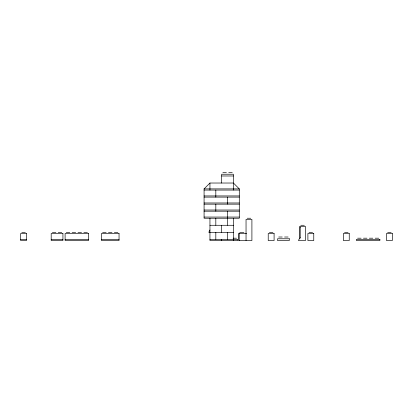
<?xml version="1.0" encoding="UTF-8"?>
<svg xmlns="http://www.w3.org/2000/svg" width="413" height="413" viewBox="0 0 413 413"><rect width="100%" height="100%" fill="white"/><g stroke="black" fill="none" stroke-linecap="round" stroke-linejoin="round"><path stroke-width="0.62" d="M209.949 229.974L208.777 232.323L233.422 232.323M204.079 188.896L209.949 183.026L233.422 183.026L239.292 188.896L239.292 218.24L204.079 218.24L204.079 188.896L239.292 188.896M222.86 172.464L226.381 172.464M228.73 172.464L232.251 172.464M221.683 175.984L233.422 175.984M204.079 190.068L239.292 190.068M204.079 195.938L239.292 195.938M204.079 197.109L239.292 197.109M204.079 202.979L239.292 202.979M204.079 204.151L239.292 204.151M204.079 210.021L239.292 210.021M204.079 211.193L239.292 211.193M204.079 217.062L239.292 217.062M247.217 218.24L250.737 218.24M209.949 225.281L233.422 225.281M300.793 225.281L304.314 225.281M300.205 227.625L299.616 227.625L299.616 237.604L300.205 237.604M21.822 232.323L25.343 232.323M52.368 232.323L55.889 232.323M58.233 232.323L61.754 232.323M66.271 232.323L69.792 232.323M72.141 232.323L75.662 232.323M78.011 232.323L81.531 232.323M83.875 232.323L87.396 232.323M102.615 232.323L106.136 232.323M108.485 232.323L112.006 232.323M114.349 232.323L117.875 232.323M239.741 232.323L243.907 232.323M269.4 232.323L272.921 232.323M309.069 232.323L312.589 232.323M344.545 232.323L348.066 232.323M387.657 232.323L391.178 232.323M246.623 233.495L238.564 233.495L238.564 240.536L251.909 240.536L251.909 219.411L246.04 219.411L246.04 240.536M278.713 237.016L282.234 237.016M284.583 237.016L288.104 237.016M233.102 238.193L236.515 238.193M357.591 238.193L361.112 238.193M363.455 238.193L366.976 238.193M369.325 238.193L372.846 238.193M375.195 238.193L378.716 238.193M20.65 239.364L26.52 239.364M51.191 239.364L62.931 239.364M65.099 239.364L88.573 239.364M101.443 239.364L119.047 239.364M209.949 239.364L237.692 239.364L237.692 240.536L209.949 240.536L209.949 218.24M239.21 233.495L239.21 240.536M233.422 190.068L233.422 174.224L221.683 174.224L221.683 183.026M233.422 218.24L233.422 240.536M227.553 197.109L227.553 204.151M227.553 211.193L227.553 225.281M227.553 232.323L227.553 239.364M221.683 225.281L221.683 232.323M221.683 239.364L221.683 240.536M215.818 190.068L215.818 197.109M215.818 204.151L215.818 211.193M215.818 218.24L215.818 225.281M215.818 232.323L215.818 239.364M209.949 183.026L209.949 190.068M299.616 238.193L298.444 240.536L305.486 240.536L305.486 226.453L299.616 226.453L299.616 227.042L300.205 227.042L300.205 238.193L299.616 238.193M26.52 233.495L20.65 233.495L20.65 240.536L26.52 240.536L26.52 233.495M62.931 233.495L51.191 233.495L51.191 240.536L62.931 240.536L62.931 233.495M88.573 233.495L65.099 233.495L65.099 240.536L88.573 240.536L88.573 233.495M119.047 233.495L101.443 233.495L101.443 240.536L119.047 240.536L119.047 233.495M274.093 233.495L268.223 233.495L268.223 240.536L274.093 240.536L274.093 233.495M313.766 233.495L307.897 233.495L307.897 240.536L313.766 240.536L313.766 233.495M349.243 233.495L343.373 233.495L343.373 240.536L349.243 240.536L349.243 233.495M392.35 233.495L386.48 233.495L386.48 240.536L392.35 240.536L392.35 233.495M289.281 238.776L277.541 238.776L277.541 240.536L289.281 240.536L289.281 238.776M379.888 239.364L356.414 239.364L356.414 240.536L379.888 240.536L379.888 239.364"/></g></svg>
